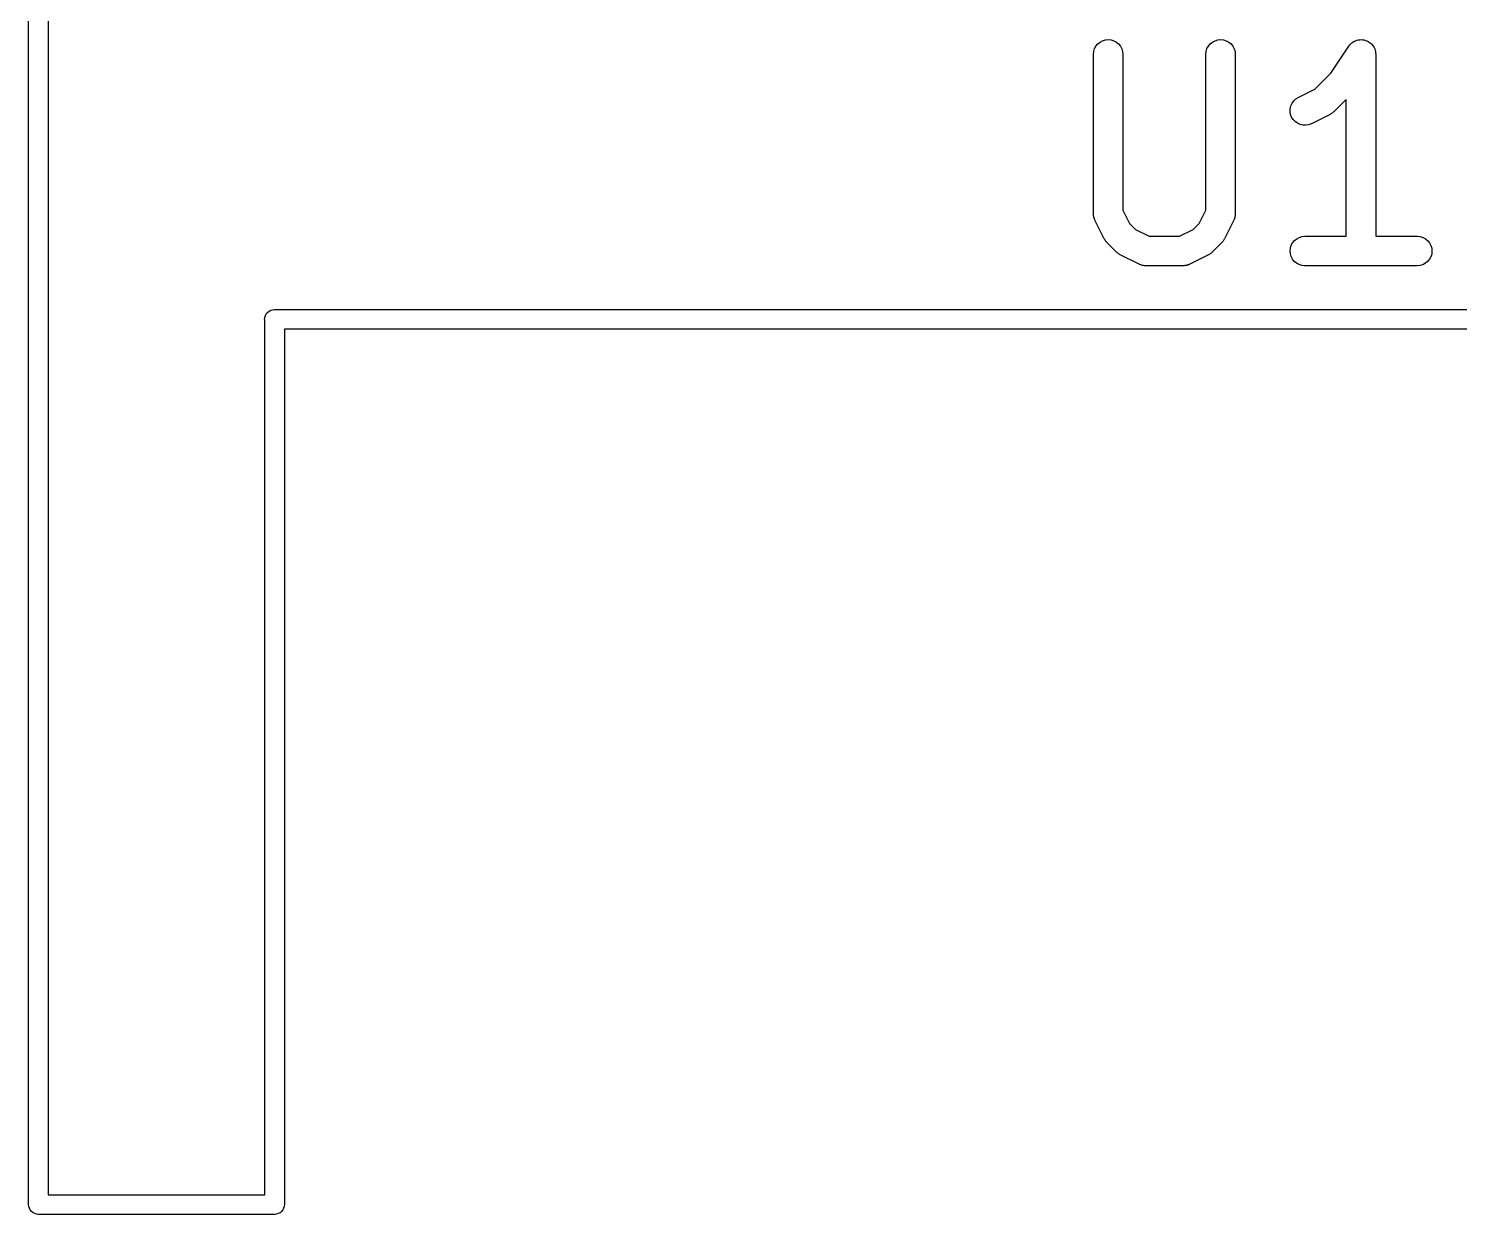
# Model space of a CAD drawing. Extents: x 39.2 to 71.6, y -130.1 to -60.
# Drawn here: x 48.75 to 56.02, y -76.55 to -70.52 of the extents above; entities that cross this region are included whole.
import ezdxf

# ---------------------------------------------------------------- set-up
doc = ezdxf.new("R2010")
doc.units = 0
doc.layers.add('BLACK', color=7, linetype='CONTINUOUS')

msp = doc.modelspace()

# ---------------------------------------------------------------- linework, layer by layer
at = {"layer": 'BLACK', "linetype": 'CONTINUOUS'}
for p, q in [((48.75, -76.4975), (48.75, -65.0024)), ((48.85, -69.6153), (48.85, -76.45)), ((54.1647, -70.6368), (54.1692, -70.6228)), ((54.1692, -70.6228), (54.1762, -70.61)), ((54.1762, -70.61), (54.1856, -70.5988)), ((54.1856, -70.5988), (54.197, -70.5896)), ((54.197, -70.5896), (54.21, -70.5828)), ((54.21, -70.5828), (54.224, -70.5787)), ((54.224, -70.5787), (54.2386, -70.5774)), ((54.2386, -70.5774), (54.2532, -70.5789)), ((54.2532, -70.5789), (54.2672, -70.5832)), ((54.2672, -70.5832), (54.28, -70.5902)), ((54.28, -70.5902), (54.2913, -70.5995)), ((54.2913, -70.5995), (54.3006, -70.6109)), ((54.3006, -70.6109), (54.3074, -70.6238)), ((54.3074, -70.6238), (54.3117, -70.6378)), ((54.7362, -70.6368), (54.7406, -70.6228)), ((54.7406, -70.6228), (54.7476, -70.61)), ((54.7476, -70.61), (54.757, -70.5988)), ((54.757, -70.5988), (54.7685, -70.5896)), ((54.7685, -70.5896), (54.7814, -70.5828)), ((54.7814, -70.5828), (54.7955, -70.5787)), ((54.7955, -70.5787), (54.81, -70.5774)), ((54.81, -70.5774), (54.8246, -70.5789)), ((54.8246, -70.5789), (54.8386, -70.5832)), ((54.8386, -70.5832), (54.8515, -70.5902)), ((54.8515, -70.5902), (54.8627, -70.5995)), ((54.8627, -70.5995), (54.872, -70.6109)), ((54.872, -70.6109), (54.8789, -70.6238)), ((54.8789, -70.6238), (54.8831, -70.6378)), ((55.3703, -70.7475), (55.4614, -70.6108)), ((55.4614, -70.6108), (55.4619, -70.61)), ((55.4619, -70.61), (55.462, -70.6099)), ((55.4619, -70.61), (55.4619, -70.61)), ((55.4619, -70.61), (55.4619, -70.61)), ((55.462, -70.6099), (55.4667, -70.6043)), ((55.4667, -70.6043), (55.4713, -70.5988)), ((55.4713, -70.5988), (55.4714, -70.5988)), ((55.4714, -70.5987), (55.4773, -70.594)), ((55.4714, -70.5988), (55.4714, -70.5987)), ((55.4773, -70.594), (55.4827, -70.5896)), ((55.4827, -70.5896), (55.4828, -70.5896)), ((55.4828, -70.5896), (55.4897, -70.586)), ((55.4828, -70.5896), (55.4828, -70.5896)), ((55.4897, -70.586), (55.4957, -70.5828)), ((55.4957, -70.5828), (55.4958, -70.5828)), ((55.4958, -70.5828), (55.5031, -70.5807)), ((55.4958, -70.5828), (55.4958, -70.5828)), ((55.5031, -70.5807), (55.5098, -70.5787)), ((55.5098, -70.5787), (55.5098, -70.5787)), ((55.5098, -70.5787), (55.5099, -70.5787)), ((55.5099, -70.5787), (55.5171, -70.578)), ((55.5171, -70.578), (55.5243, -70.5774)), ((55.5243, -70.5774), (55.5244, -70.5774)), ((55.5244, -70.5774), (55.5245, -70.5774)), ((55.5245, -70.5774), (55.5319, -70.5782)), ((55.5319, -70.5782), (55.5389, -70.5789)), ((55.5389, -70.5789), (55.5389, -70.5789)), ((55.5389, -70.5789), (55.539, -70.5789)), ((55.539, -70.5789), (55.5462, -70.5812)), ((55.5462, -70.5812), (55.5529, -70.5832)), ((55.5529, -70.5832), (55.5529, -70.5833)), ((55.5529, -70.5833), (55.553, -70.5833)), ((55.553, -70.5833), (55.5595, -70.5868)), ((55.5595, -70.5868), (55.5657, -70.5902)), ((55.5657, -70.5902), (55.5658, -70.5902)), ((55.5658, -70.5902), (55.5658, -70.5903)), ((55.5658, -70.5903), (55.5714, -70.5949)), ((55.5714, -70.5949), (55.577, -70.5995)), ((55.577, -70.5995), (55.5771, -70.5996)), ((55.5771, -70.5996), (55.5771, -70.5996)), ((55.5771, -70.5996), (55.582, -70.6056)), ((55.582, -70.6056), (55.5863, -70.6109)), ((55.5863, -70.6109), (55.5863, -70.6109)), ((55.5863, -70.6109), (55.5863, -70.611)), ((55.5863, -70.611), (55.59, -70.6179)), ((55.59, -70.6179), (55.5931, -70.6238)), ((55.5931, -70.6238), (55.5932, -70.6239)), ((55.5932, -70.6239), (55.5932, -70.6239)), ((55.5932, -70.6239), (55.5954, -70.6311)), ((54.1631, -70.6513), (54.1647, -70.6368)), ((54.1631, -70.6524), (54.1631, -70.6513)), ((54.1631, -71.4619), (54.1631, -70.6524)), ((54.3117, -70.6378), (54.3131, -70.6524)), ((54.3131, -70.6524), (54.3131, -71.4442)), ((54.7345, -70.6513), (54.7362, -70.6368)), ((54.7345, -70.6524), (54.7345, -70.6513)), ((54.7345, -71.4442), (54.7345, -70.6524)), ((54.8831, -70.6378), (54.8845, -70.6524)), ((54.8845, -70.6524), (54.8845, -71.4619)), ((55.5954, -70.6311), (55.5974, -70.6378)), ((55.5974, -70.6378), (55.5974, -70.6379)), ((55.5974, -70.6379), (55.5974, -70.6379)), ((55.5974, -70.6379), (55.5981, -70.6453)), ((55.5981, -70.6453), (55.5988, -70.6524)), ((55.5988, -70.6524), (55.5988, -71.5774)), ((55.2889, -70.8288), (55.3703, -70.7475)), ((55.2046, -70.871), (55.2889, -70.8288)), ((55.1637, -70.9284), (55.167, -70.9141)), ((55.167, -70.9141), (55.173, -70.9008)), ((55.173, -70.9008), (55.1815, -70.8889)), ((55.1815, -70.8889), (55.1922, -70.8788)), ((55.1922, -70.8788), (55.2046, -70.871)), ((55.4488, -70.8811), (55.3864, -70.9435)), ((55.4488, -71.5774), (55.4488, -70.8811)), ((55.1633, -70.943), (55.1637, -70.9284)), ((55.1656, -70.9575), (55.1633, -70.943)), ((55.1708, -70.9712), (55.1656, -70.9575)), ((55.1785, -70.9836), (55.1708, -70.9712)), ((55.1885, -70.9943), (55.1785, -70.9836)), ((55.3669, -70.9576), (55.2716, -71.0052)), ((55.3704, -70.9553), (55.3669, -70.9576)), ((55.3742, -70.9534), (55.3704, -70.9553)), ((55.3766, -70.9514), (55.3742, -70.9534)), ((55.3793, -70.9498), (55.3766, -70.9514)), ((55.3823, -70.9469), (55.3793, -70.9498)), ((55.3856, -70.9442), (55.3823, -70.9469)), ((55.3864, -70.9435), (55.3856, -70.9442)), ((55.2003, -71.0029), (55.1885, -70.9943)), ((55.2136, -71.009), (55.2003, -71.0029)), ((55.2279, -71.0124), (55.2136, -71.009)), ((55.2425, -71.013), (55.2279, -71.0124)), ((55.257, -71.0107), (55.2425, -71.013)), ((55.2707, -71.0056), (55.257, -71.0107)), ((55.2716, -71.0052), (55.2707, -71.0056)), ((54.1633, -71.4641), (54.1631, -71.4619)), ((54.1632, -71.4663), (54.1633, -71.4641)), ((54.164, -71.4714), (54.1632, -71.4663)), ((54.1645, -71.4765), (54.164, -71.4714)), ((54.1652, -71.4786), (54.1645, -71.4765)), ((54.1655, -71.4808), (54.1652, -71.4786)), ((54.1673, -71.4856), (54.1655, -71.4808)), ((54.1688, -71.4905), (54.1673, -71.4856)), ((54.1698, -71.4924), (54.1688, -71.4905)), ((54.1706, -71.4945), (54.1698, -71.4924)), ((54.171, -71.4954), (54.1706, -71.4945)), ((54.2186, -71.5907), (54.171, -71.4954)), ((54.3131, -71.4442), (54.3474, -71.5127)), ((54.7003, -71.5127), (54.7345, -71.4442)), ((54.8766, -71.4954), (54.829, -71.5907)), ((54.8774, -71.4934), (54.8766, -71.4954)), ((54.8785, -71.4915), (54.8774, -71.4934)), ((54.88, -71.4866), (54.8785, -71.4915)), ((54.8818, -71.4818), (54.88, -71.4866)), ((54.8822, -71.4796), (54.8818, -71.4818)), ((54.8829, -71.4775), (54.8822, -71.4796)), ((54.8835, -71.4724), (54.8829, -71.4775)), ((54.8843, -71.4674), (54.8835, -71.4724)), ((54.8845, -71.463), (54.8843, -71.4651)), ((54.8843, -71.4651), (54.8843, -71.4674)), ((54.8845, -71.4619), (54.8845, -71.463)), ((54.3474, -71.5127), (54.3778, -71.5431)), ((54.3778, -71.5431), (54.4463, -71.5774)), ((54.6013, -71.5774), (54.6699, -71.5431)), ((54.6699, -71.5431), (54.7003, -71.5127)), ((54.2209, -71.5943), (54.2186, -71.5907)), ((54.2228, -71.598), (54.2209, -71.5943)), ((54.2248, -71.6004), (54.2228, -71.598)), ((54.2264, -71.6031), (54.2248, -71.6004)), ((54.2293, -71.6061), (54.2264, -71.6031)), ((54.2319, -71.6094), (54.2293, -71.6061)), ((54.2327, -71.6102), (54.2319, -71.6094)), ((54.2803, -71.6578), (54.2327, -71.6102)), ((54.4463, -71.5774), (54.6013, -71.5774)), ((54.8149, -71.6102), (54.7673, -71.6578)), ((54.8176, -71.6069), (54.8149, -71.6102)), ((54.8205, -71.6039), (54.8176, -71.6069)), ((54.8222, -71.6013), (54.8205, -71.6039)), ((54.8242, -71.5989), (54.8222, -71.6013)), ((54.8262, -71.5952), (54.8242, -71.5989)), ((54.8285, -71.5916), (54.8262, -71.5952)), ((54.829, -71.5907), (54.8285, -71.5916)), ((55.1631, -71.6519), (55.1646, -71.6373)), ((55.1646, -71.6373), (55.169, -71.6233)), ((55.169, -71.6233), (55.1759, -71.6104)), ((55.1759, -71.6104), (55.1852, -71.5992)), ((55.1852, -71.5992), (55.1966, -71.5899)), ((55.1966, -71.5899), (55.2095, -71.583)), ((55.2095, -71.583), (55.2235, -71.5788)), ((55.2235, -71.5788), (55.2381, -71.5774)), ((55.2381, -71.5774), (55.4488, -71.5774)), ((55.5988, -71.5774), (55.8095, -71.5774)), ((55.8095, -71.5774), (55.8106, -71.5774)), ((55.8106, -71.5774), (55.8251, -71.579)), ((55.8251, -71.579), (55.8391, -71.5834)), ((55.8391, -71.5834), (55.8519, -71.5905)), ((55.8519, -71.5905), (55.8631, -71.5999)), ((55.8631, -71.5999), (55.8723, -71.6113)), ((55.8723, -71.6113), (55.8791, -71.6243)), ((55.8791, -71.6243), (55.8832, -71.6383)), ((55.8832, -71.6383), (55.8845, -71.6529)), ((54.2836, -71.6605), (54.2803, -71.6578)), ((54.2866, -71.6634), (54.2836, -71.6605)), ((54.2892, -71.6651), (54.2866, -71.6634)), ((54.2916, -71.6671), (54.2892, -71.6651)), ((54.2953, -71.6691), (54.2916, -71.6671)), ((54.2989, -71.6714), (54.2953, -71.6691)), ((54.2998, -71.6718), (54.2989, -71.6714)), ((54.395, -71.7195), (54.2998, -71.6718)), ((54.3971, -71.7203), (54.395, -71.7195)), ((54.399, -71.7213), (54.3971, -71.7203)), ((54.4039, -71.7229), (54.399, -71.7213)), ((54.6496, -71.7207), (54.6476, -71.7217)), ((54.6516, -71.7199), (54.6496, -71.7207)), ((54.6526, -71.7195), (54.6516, -71.7199)), ((54.7478, -71.6718), (54.6526, -71.7195)), ((54.7514, -71.6696), (54.7478, -71.6718)), ((54.7551, -71.6677), (54.7514, -71.6696)), ((54.7576, -71.6657), (54.7551, -71.6677)), ((54.7602, -71.6641), (54.7576, -71.6657)), ((54.7633, -71.6612), (54.7602, -71.6641)), ((54.7666, -71.6585), (54.7633, -71.6612)), ((54.7673, -71.6578), (54.7666, -71.6585)), ((55.1644, -71.6664), (55.1631, -71.6519)), ((55.1686, -71.6805), (55.1644, -71.6664)), ((55.1753, -71.6934), (55.1686, -71.6805)), ((55.1845, -71.7049), (55.1753, -71.6934)), ((55.1957, -71.7143), (55.1845, -71.7049)), ((55.2085, -71.7213), (55.1957, -71.7143)), ((55.2225, -71.7257), (55.2085, -71.7213)), ((55.851, -71.7148), (55.8381, -71.7217)), ((55.8624, -71.7056), (55.851, -71.7148)), ((55.8717, -71.6943), (55.8624, -71.7056)), ((55.8787, -71.6814), (55.8717, -71.6943)), ((55.883, -71.6675), (55.8787, -71.6814)), ((55.8845, -71.6529), (55.883, -71.6675)), ((54.4087, -71.7247), (54.4039, -71.7229)), ((54.4109, -71.7251), (54.4087, -71.7247)), ((54.413, -71.7257), (54.4109, -71.7251)), ((54.4181, -71.7263), (54.413, -71.7257)), ((54.4231, -71.7272), (54.4181, -71.7263)), ((54.4253, -71.7271), (54.4231, -71.7272)), ((54.4275, -71.7274), (54.4253, -71.7271)), ((54.4286, -71.7274), (54.4275, -71.7274)), ((54.619, -71.7274), (54.4286, -71.7274)), ((54.6212, -71.7272), (54.619, -71.7274)), ((54.6234, -71.7273), (54.6212, -71.7272)), ((54.6285, -71.7265), (54.6234, -71.7273)), ((54.6336, -71.726), (54.6285, -71.7265)), ((54.6357, -71.7253), (54.6336, -71.726)), ((54.6379, -71.725), (54.6357, -71.7253)), ((54.6427, -71.7232), (54.6379, -71.725)), ((54.6476, -71.7217), (54.6427, -71.7232)), ((55.237, -71.7274), (55.2225, -71.7257)), ((55.2381, -71.7274), (55.237, -71.7274)), ((55.8095, -71.7274), (55.2381, -71.7274)), ((55.8241, -71.726), (55.8095, -71.7274)), ((55.8381, -71.7217), (55.8241, -71.726)), ((49.9498, -72), (49.9507, -71.9902)), ((49.95, -72.0025), (49.9498, -72)), ((49.95, -76.45), (49.95, -72.0025)), ((49.9507, -71.9902), (49.9536, -71.9808)), ((49.9536, -71.9808), (49.9582, -71.9721)), ((49.9582, -71.9721), (49.9645, -71.9645)), ((49.9645, -71.9645), (49.9721, -71.9582)), ((49.9721, -71.9582), (49.9808, -71.9536)), ((49.9808, -71.9536), (49.9902, -71.9507)), ((49.9902, -71.9507), (49.9976, -71.95)), ((49.9976, -71.95), (50, -71.9498)), ((50, -71.9498), (50.0024, -71.95)), ((50.0024, -71.95), (58.1233, -71.95)), ((58.0973, -72.05), (50.05, -72.05)), ((50.05, -72.05), (50.05, -76.4976)), ((48.7498, -76.5), (48.75, -76.4975)), ((48.7507, -76.5098), (48.7498, -76.5)), ((48.7536, -76.5192), (48.7507, -76.5098)), ((48.7582, -76.5279), (48.7536, -76.5192)), ((48.85, -76.45), (49.95, -76.45)), ((50.0464, -76.5192), (50.0418, -76.5279)), ((50.0493, -76.5098), (50.0464, -76.5192)), ((50.0502, -76.5), (50.0493, -76.5098)), ((50.05, -76.4976), (50.0502, -76.5)), ((48.7645, -76.5355), (48.7582, -76.5279)), ((48.7721, -76.5418), (48.7645, -76.5355)), ((48.7808, -76.5464), (48.7721, -76.5418)), ((48.7902, -76.5493), (48.7808, -76.5464)), ((48.7976, -76.55), (48.7902, -76.5493)), ((48.8, -76.5502), (48.7976, -76.55)), ((48.8024, -76.55), (48.8, -76.5502)), ((49.9976, -76.55), (48.8024, -76.55)), ((50, -76.5502), (49.9976, -76.55)), ((50.0024, -76.55), (50, -76.5502)), ((50.0098, -76.5493), (50.0024, -76.55)), ((50.0192, -76.5464), (50.0098, -76.5493)), ((50.0279, -76.5418), (50.0192, -76.5464)), ((50.0355, -76.5355), (50.0279, -76.5418)), ((50.0418, -76.5279), (50.0355, -76.5355))]:
    msp.add_line(p, q, dxfattribs=at)

doc.saveas('drawing.dxf')
